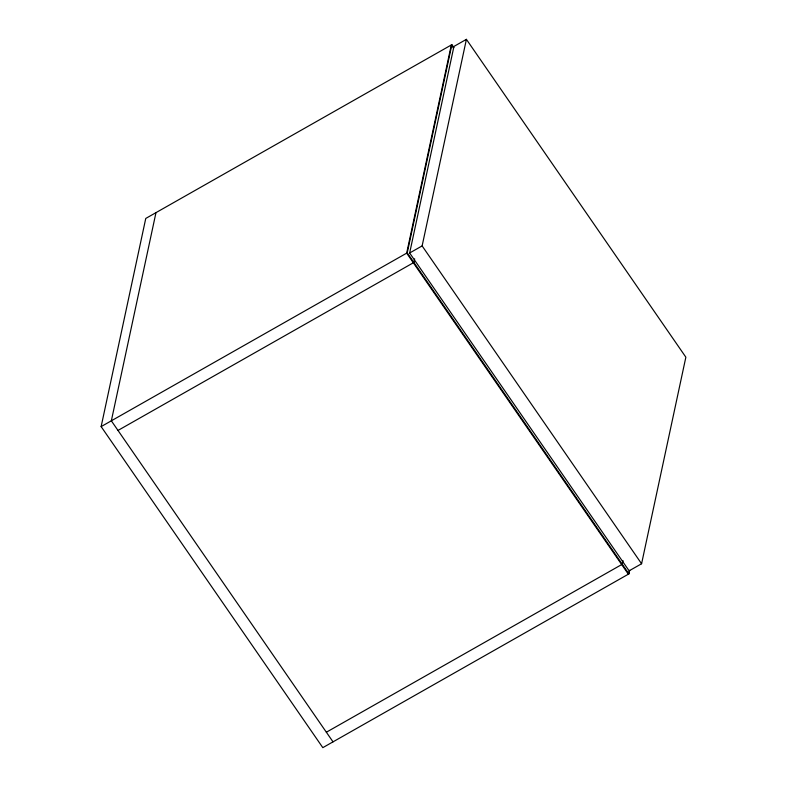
<?xml version="1.0" encoding="UTF-8"?>
<svg xmlns="http://www.w3.org/2000/svg" width="787" height="787" viewBox="0 0 787 787"><rect width="100%" height="100%" fill="white"/><g stroke="black" fill="none" stroke-linecap="round" stroke-linejoin="round"><path stroke-width="1.18" d="M629.679 570.29L628.911 573.88L322.808 747.65L101.139 426.603L145.762 218.442L451.866 44.672L453.863 47.554M155.974 212.647L111.341 420.809L333.009 741.856M451.305 44.987L406.672 253.148L628.341 574.195L628.852 571.805M628.911 573.88L407.243 252.824L451.866 44.672M409.653 252.991L453.942 46.433L466.406 39.35L685.861 357.19L641.582 563.748L629.108 570.831L409.653 252.991L422.127 245.908L466.406 39.35M414.66 258.854L413.893 262.464L117.991 430.44M623.029 560.639L622.261 564.249L326.359 732.225M101.139 426.603L407.243 252.824M451.964 45.951L453.292 47.879M422.127 245.908L641.582 563.748"/></g></svg>
